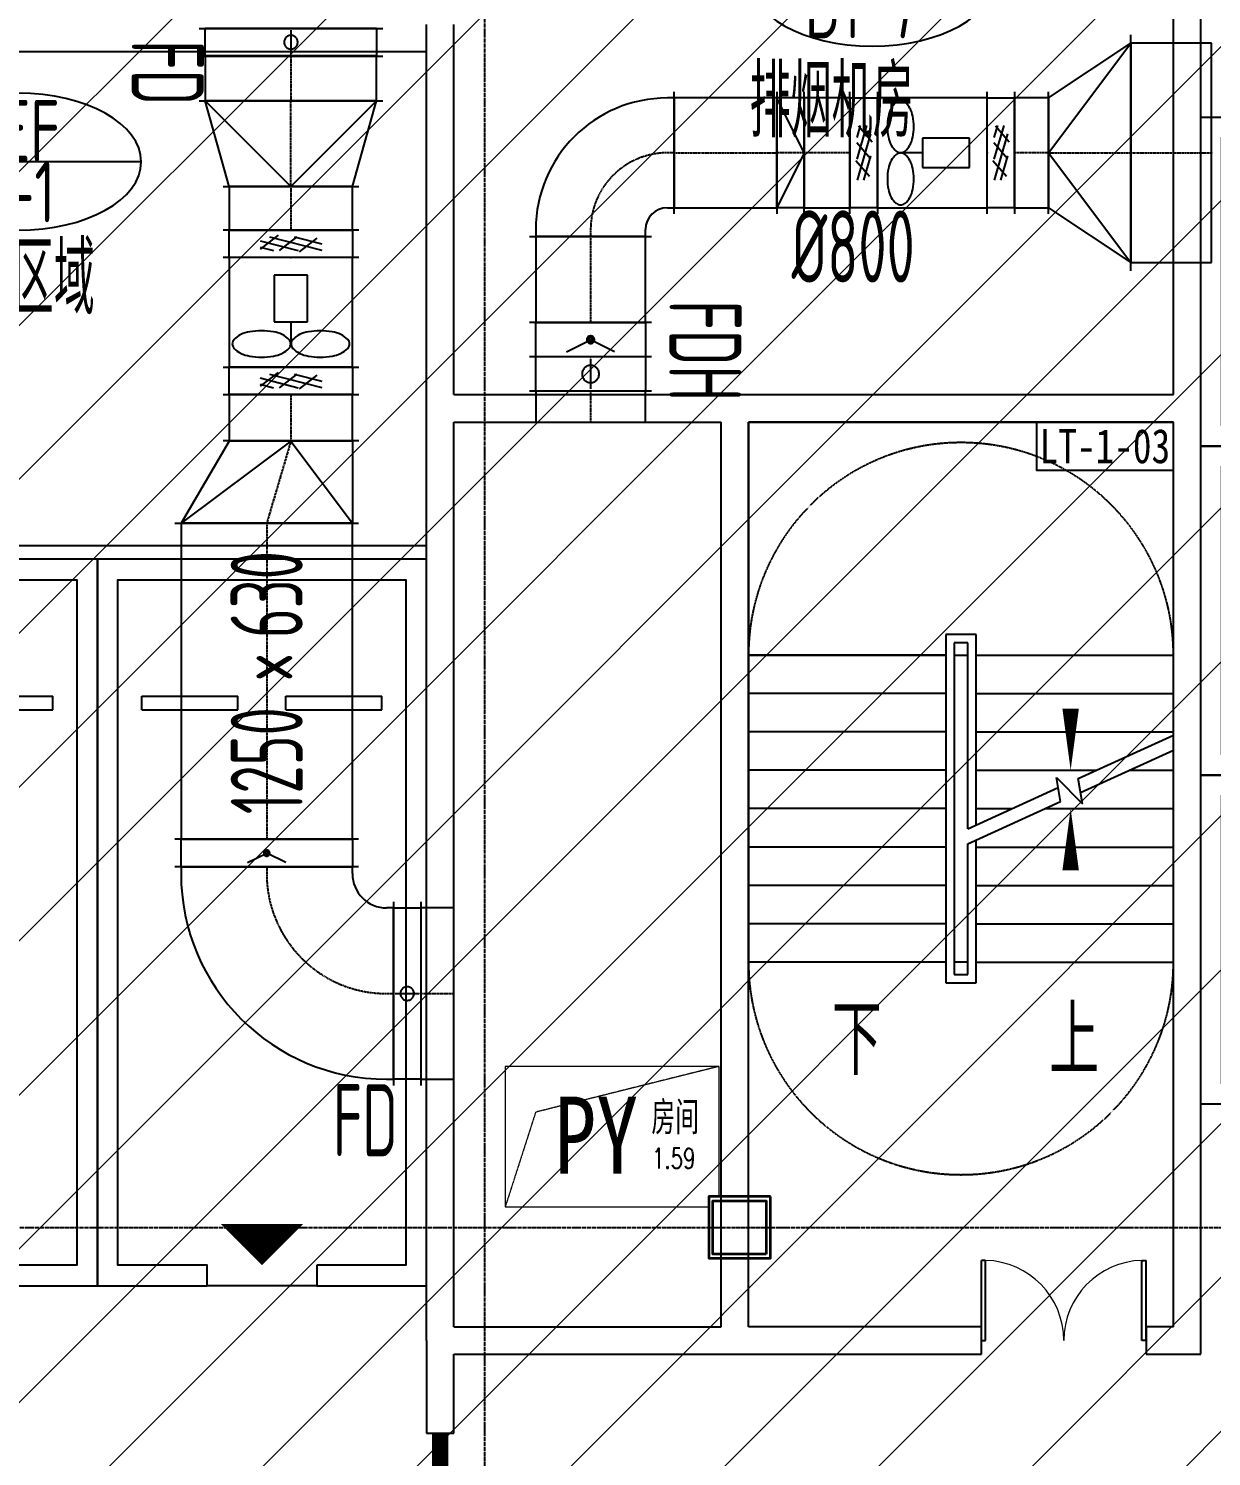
# Model space of a CAD drawing. Extents: x -20827274 to 1300756471, y -549375 to 3431892.
# Drawn here: x -34936 to -26306, y -293931 to -283515 of the extents above; entities that cross this region are included whole.
import ezdxf
from ezdxf.enums import TextEntityAlignment as Align

# ---------------------------------------------------------------- set-up
doc = ezdxf.new("R2010")
doc.units = 0
doc.header["$LTSCALE"] = 10
for name, pattern in [('CENTER2', [1.125, 0.75, -0.125, 0.125, -0.125]), ('暖附图底图$0$DASH', [0.35, 0.25, -0.1]), ('暖附图底图$0$DOTE', [2.42, 2, -0.2, 0.02, -0.2])]:
    doc.linetypes.add(name, pattern=pattern)
for name, color, linetype in [('1-zs', 3, 'Continuous'), ('1-标注暖通', 4, 'Continuous'), ('DUCT-排烟中心线', 5, 'CENTER2'), ('DUCT-排烟标注', 3, 'Continuous'), ('DUCT-排烟法兰', 4, 'Continuous'), ('DUCT-排烟管', 2, 'Continuous'), ('DUCT-排烟管端线', 4, 'Continuous'), ('DUCT-排烟管设备', 7, 'Continuous'), ('DUCT-排烟阀门', 7, 'Continuous'), ('DUCT-排风中心线', 5, 'CENTER2'), ('DUCT-排风标注', 3, 'Continuous'), ('DUCT-排风法兰', 2, 'Continuous'), ('DUCT-排风管', 31, 'Continuous'), ('DUCT-排风管端线', 2, 'Continuous'), ('DUCT-排风管设备', 7, 'Continuous'), ('DUCT-排风阀门', 7, 'Continuous'), ('H-暖通设备', 181, 'Continuous'), ('暖附图底图$0$00-停车位', 8, 'Continuous'), ('暖附图底图$0$1-标注暖通', 8, 'Continuous'), ('暖附图底图$0$A-DIM_SYMB', 8, 'Continuous'), ('暖附图底图$0$A-ROOM_NAME', 8, 'Continuous'), ('暖附图底图$0$A-STAIR', 8, 'Continuous'), ('暖附图底图$0$A-WALL', 8, 'Continuous'), ('暖附图底图$0$DOOR_FIRE', 8, 'Continuous'), ('暖附图底图$0$DOTE', 8, 'Continuous'), ('暖附图底图$0$SPACE', 8, 'Continuous'), ('暖附图底图$0$SRC-03F$0$A-SYMB-NUMB-T', 8, 'Continuous'), ('暖附图底图$0$SRC-03F$0$A-WALL', 8, 'Continuous'), ('暖附图底图$0$STAIR', 8, 'Continuous')]:
    doc.layers.add(name, color=color, linetype=linetype)
for name, color, linetype, lineweight in [('F-非人防区', 105, 'Continuous', 15), ('暖附图底图$0$HOLE', 8, 'Continuous', 15), ('暖附图底图$0$钢柱', 8, 'Continuous', 35)]:
    doc.layers.add(name, color=color, linetype=linetype, lineweight=lineweight)
doc.styles.add('8B2_02', font='tssdeng.shx', dxfattribs={"width": 0.6, "bigfont": 'TSSDCHN.shx'})
doc.styles.add('暖附图底图$0$8B2_01', font='simhei.ttf', dxfattribs={"width": 0.8})
doc.styles.add('暖附图底图$0$8B2_02', font='tssdeng.shx', dxfattribs={"width": 0.6, "bigfont": 'TSSDCHN.shx'})
doc.styles.add('暖附图底图$0$_TCH_DIM', font='SIMPLEX', dxfattribs={"bigfont": 'GBCBIG'})
doc.styles.add('暖附图底图$0$_TCH_SPACE', font='SIMPLEX', dxfattribs={"height": 5, "bigfont": 'GBCBIG'})
doc.styles.add('暖附图底图$0$SRC-03F$0$ECADI-TXT', font='simplex.shx', dxfattribs={"bigfont": 'hztxt.shx'})

# ---------------------------------------------------------------- blocks, each defined once
blk = doc.blocks.new('$轴流风机$00000011')
for p, q in [((-500, 500, 0), (-500, -500, 0)), ((500, 500, 0), (-500, 500, 0)), ((500, -500, 0), (500, 500, 0)), ((-339, 135, 0), (-339, -135, 0)), ((88, 135, 0), (-339, 135, 0)), ((88, -135, 0), (88, 135, 0)), ((88, 0, 0), (288, 0, 0)), ((-339, -135, 0), (88, -135, 0)), ((-500, -500, 0), (500, -500, 0))]:
    blk.add_line(p, q)
for centre, radius, start, end in [((288, 410, 0), 64.8, 90, 129.1821), ((288, 410, 0), 64.8, 50.8179, 90), ((462, 274, 0), 291, 153.0603, 168.1126), ((355, 329, 0), 170, 129.1821, 153.0603), ((222, 329, 0), 170, 26.9397, 50.8179), ((115, 274, 0), 291, 11.8874, 26.9397), ((633, 238, 0), 465, 168.1126, 180), ((633, 238, 0), 465, 180, 191.8874), ((-56, 238, 0), 465, 0, 11.8874), ((-56, 238, 0), 465, 348.1126, 0), ((462, 202, 0), 291, 191.8874, 206.9397), ((115, 202, 0), 291, 333.0603, 348.1126), ((355, 148, 0), 170, 206.9397, 230.8179), ((288, 66, 0), 64.8, 230.8179, 270), ((288, 66, 0), 64.8, 270, 309.1821), ((222, 148, 0), 170, 309.1821, 333.0603), ((462, -202, 0), 291, 153.0603, 168.1126), ((355, -148, 0), 170, 129.1821, 153.0603), ((288, -66, 0), 64.8, 90, 129.1821), ((288, -66, 0), 64.8, 50.8179, 90), ((222, -148, 0), 170, 26.9397, 50.8179), ((115, -202, 0), 291, 11.8874, 26.9397), ((633, -238, 0), 465, 168.1126, 180), ((-56, -238, 0), 465, 0, 11.8874), ((633, -238, 0), 465, 180, 191.8874), ((462, -274, 0), 291, 191.8874, 206.9397), ((115, -274, 0), 291, 333.0603, 348.1126), ((-56, -238, 0), 465, 348.1126, 0), ((355, -329, 0), 170, 206.9397, 230.8179), ((288, -410, 0), 64.8, 230.8179, 270), ((288, -410, 0), 64.8, 270, 309.1821), ((222, -329, 0), 170, 309.1821, 333.0603)]:
    blk.add_arc(centre, radius, start, end)
for p in [(-500, 0, 0), (500, 0, 0)]:
    blk.add_point(p)
blk = doc.blocks.new('暖附图底图$0$车位2400x5300')
at = {"layer": '暖附图底图$0$00-停车位', "color": 251}
for p, q in [((-875, -1000), (-175, -1000)), ((-875, -1100), (-875, -1000)), ((-175, -1100), (-175, -1000)), ((175, -1000), (875, -1000)), ((175, -1100), (175, -1000)), ((875, -1100), (875, -1000)), ((-875, -1100), (-175, -1100)), ((175, -1100), (875, -1100)), ((400, -5300), (-400, -5300))]:
    blk.add_line(p, q, dxfattribs=at)
blk.add_lwpolyline([(400, -5150), (400, -5300), (1200, -5300), (1200, 0), (-1200, 0), (-1200, -5300), (-400, -5300), (-400, -5150), (-1050, -5150), (-1050, -150), (1050, -150), (1050, -5150), (400, -5150)], dxfattribs=at)
blk.add_lwpolyline([(0, -5150, 0, 600, 0), (0, -4850, 600, 600, 0)], format="xyseb", dxfattribs=at)
blk = doc.blocks.new('暖附图底图$0$A$C00330F2E')
at = {"layer": '暖附图底图$0$钢柱', "color": 4, "lineweight": 35}
for points in [[(42535, -117100), (42085, -117100), (42085, -117550), (42535, -117550)], [(42505, -117520), (42115, -117520), (42115, -117130), (42505, -117130)]]:
    blk.add_lwpolyline(points, close=True, dxfattribs=at)
blk = doc.blocks.new('暖附图底图$0$SRC-03F$0$ECADI-TAG-CODE')
at = {"layer": '暖附图底图$0$SRC-03F$0$A-SYMB-NUMB-T', "color": 1}
blk.add_lwpolyline([(3.41, 8.1), (13.41, 8.1), (13.41, 4.6), (3.41, 4.6)], close=True, dxfattribs=at)
at = {"layer": '暖附图底图$0$SRC-03F$0$A-SYMB-NUMB-T', "style": '暖附图底图$0$SRC-03F$0$ECADI-TXT', "width": 0.7}
blk.add_attdef('CODE', text='', height=2.5, dxfattribs=at).set_placement((8.41, 6.35), align=Align.MIDDLE_CENTER)
blk = doc.blocks.new('暖附图底图$0$$DorLib2D$00000002')
for p, q in [((-0.5, 0), (-0.5, 0.4875)), ((-0.475, 0.4875), (-0.5, 0.4875)), ((-0.475, 0), (-0.475, 0.4875)), ((0.475, 0), (0.475, 0.4875)), ((0.475, 0.4875), (0.5, 0.4875)), ((0.5, 0), (0.5, 0.4875)), ((-0.5, 0), (-0.475, 0)), ((0.5, 0), (0.475, 0))]:
    blk.add_line(p, q)
at = {"lineweight": 13}
for centre, start, end in [((-0.4875, 0), 0, 88.53072), ((0.4875, 0), 91.46928, 180)]:
    blk.add_arc(centre, 0.4875, start, end, dxfattribs=at)
blk = doc.blocks.new('暖附图底图$0$$DorLib2D$00000213')
at = {"color": 0, "linetype": '暖附图底图$0$DASH', "const_width": 0.02}
blk.add_lwpolyline([(0.5, 0), (-0.5, 0)], dxfattribs=at)
blk = doc.blocks.new('暖附图底图$0$AFSFCS')
at = {"linetype": '暖附图底图$0$DASH'}
blk.add_lwpolyline([(-38308.6, -287285.4), (-32033.6, -287285.4), (-32033.6, -283685.4), (-38308.6, -283685.4)], close=True, dxfattribs=at)
at = {"layer": '暖附图底图$0$A-DIM_SYMB'}
for points in [[(-28933.6, -290465.4, 0, 0, 0), (-28933.6, -287235.4, 0, 0, 0), (-27333.6, -287235.4, 0, 0, 0), (-27333.6, -288925.4, 0, 120, 0), (-27333.6, -288475.4, 0, 0, 0)], [(-27333.6, -290465.4, 0, 0, 0), (-27333.6, -289205.4, 0, 120, 0), (-27333.6, -289655.4, 0, 0, 0)]]:
    blk.add_lwpolyline(points, format="xyseb", dxfattribs=at)
at = {"layer": '暖附图底图$0$A-STAIR'}
for p, q in [((-26583.6, -286385.4), (-29683.6, -286385.4)), ((-29683.6, -286385.4), (-29683.6, -288085.4)), ((-26583.6, -288085.4), (-26583.6, -286385.4)), ((-28023.6, -287935.4), (-28243.6, -287935.4)), ((-28243.6, -287935.4), (-28243.6, -290475.4)), ((-28083.6, -287995.4), (-28183.6, -287995.4)), ((-28183.6, -287995.4), (-28183.6, -290415.4)), ((-28083.6, -289352.6), (-28083.6, -287995.4)), ((-28023.6, -289325.2), (-28023.6, -287935.4)), ((-29683.6, -288085.4), (-29683.6, -290325.4)), ((-28243.6, -288085.4), (-29683.6, -288085.4)), ((-29683.6, -288085.4), (-28243.6, -288085.4)), ((-28183.6, -288085.4), (-28183.6, -290325.4)), ((-28183.6, -288085.4), (-28083.6, -288085.4)), ((-28083.6, -289352.6), (-28083.6, -288085.4)), ((-28023.6, -288085.4), (-26583.6, -288085.4)), ((-28023.6, -288085.4), (-26583.6, -288085.4)), ((-26583.6, -288668.3), (-26583.6, -288085.4)), ((-28243.6, -288365.4), (-29683.6, -288365.4)), ((-28023.6, -288365.4), (-26583.6, -288365.4)), ((-28243.6, -288645.4), (-29683.6, -288645.4)), ((-28023.6, -288645.4), (-26583.6, -288645.4)), ((-27278.6, -288985.4), (-26583.6, -288668.3)), ((-27261.5, -289087.5), (-26583.6, -288778.2)), ((-26583.6, -290325.4), (-26583.6, -288778.2)), ((-28243.6, -288925.4), (-29683.6, -288925.4)), ((-28023.6, -288925.4), (-27147.2, -288925.4)), ((-26906.2, -288925.4), (-26583.6, -288925.4)), ((-27406.8, -289153.7), (-27436.3, -288977.8)), ((-27436.3, -288977.8), (-27247.7, -289169.5)), ((-27247.7, -289169.5), (-27278.6, -288985.4)), ((-28083.6, -289352.6), (-27423.9, -289051.6)), ((-28243.6, -289205.4), (-29683.6, -289205.4)), ((-28083.6, -289462.5), (-27406.8, -289153.7)), ((-28023.6, -289205.4), (-27761, -289205.4)), ((-27520, -289205.4), (-26583.6, -289205.4)), ((-28023.6, -290475.4), (-28023.6, -289435.1)), ((-28243.6, -289485.4), (-29683.6, -289485.4)), ((-28083.6, -290325.4), (-28083.6, -289462.5)), ((-28083.6, -290415.4), (-28083.6, -289462.5)), ((-28023.6, -289485.4), (-26583.6, -289485.4)), ((-28243.6, -289765.4), (-29683.6, -289765.4)), ((-28023.6, -289765.4), (-26583.6, -289765.4)), ((-28243.6, -290045.4), (-29683.6, -290045.4)), ((-28023.6, -290045.4), (-26583.6, -290045.4)), ((-28243.6, -290325.4), (-29683.6, -290325.4)), ((-28083.6, -290325.4), (-28183.6, -290325.4)), ((-28023.6, -290325.4), (-26583.6, -290325.4)), ((-28243.6, -290475.4), (-28023.6, -290475.4)), ((-28183.6, -290415.4), (-28083.6, -290415.4))]:
    blk.add_line(p, q, dxfattribs=at)
at = {"layer": '暖附图底图$0$A-WALL'}
for p, q in [((-26383.6, -286285.4), (-26383.6, -281835.4)), ((-26583.6, -286185.4), (-26583.6, -282035.4)), ((-32033.6, -286285.4), (-32033.6, -283485.4)), ((-31833.6, -286185.4), (-31833.6, -283485.4)), ((-31833.6, -286185.4), (-29783.6, -286185.4)), ((-29783.6, -286185.4), (-26583.6, -286185.4)), ((-32033.6, -293085.4), (-32033.6, -286285.4)), ((-26383.6, -293185.4), (-26383.6, -286285.4)), ((-31833.6, -286385.4), (-29883.6, -286385.4)), ((-31833.6, -292985.4), (-31833.6, -286385.4)), ((-29883.6, -292985.4), (-29883.6, -286385.4)), ((-29683.6, -286385.4), (-26583.6, -286385.4)), ((-29683.6, -292985.4), (-29683.6, -286385.4)), ((-26583.6, -292985.4), (-26583.6, -286385.4)), ((-31833.6, -292985.4), (-29883.6, -292985.4)), ((-27983.6, -292985.4), (-29683.6, -292985.4)), ((-27983.6, -293185.4), (-27983.6, -292985.4)), ((-26583.6, -292985.4), (-26783.6, -292985.4)), ((-26783.6, -292985.4), (-26783.6, -293185.4)), ((-32033.6, -293085.4), (-32033.6, -293760.4)), ((-31833.6, -293185.4), (-29783.6, -293185.4)), ((-31833.6, -293760.4), (-31833.6, -293185.4)), ((-29783.6, -293185.4), (-27983.6, -293185.4)), ((-26783.6, -293185.4), (-26383.6, -293185.4)), ((-32033.6, -293760.4), (-31833.6, -293760.4))]:
    blk.add_line(p, q, dxfattribs=at)
at = {"layer": '暖附图底图$0$DOTE', "color": 16, "linetype": '暖附图底图$0$DOTE', "ltscale": 1.5}
for p, q in [((-31608.6, -155629.3), (-31608.6, -385768.2)), ((-113117.3, -292260.4), (10791.4, -292260.4))]:
    blk.add_line(p, q, dxfattribs=at)
at = {"layer": '暖附图底图$0$HOLE', "linetype": '暖附图底图$0$DASH'}
for points in [[(-29898.6, -292035.4), (-29898.6, -291085.4), (-31458.6, -291085.4), (-31458.6, -292110.4), (-29973.6, -292110.4), (-29973.6, -292035.4), (-29898.6, -292035.4)], [(-29898.6, -291085.4), (-31236.4, -291419.4), (-31458.6, -292110.4)]]:
    blk.add_lwpolyline(points, dxfattribs=at)
at = {"layer": '暖附图底图$0$STAIR', "color": 9, "linetype": '暖附图底图$0$DASH'}
for centre, start, end in [((-28133.6, -288085.4), 0, 180), ((-28133.6, -290325.4), 180, 0)]:
    blk.add_arc(centre, 1550, start, end, dxfattribs=at)
blk.add_blockref('暖附图底图$0$A$C00330F2E', (-72058.6, -174935.4))
at = {"layer": '暖附图底图$0$00-停车位', "xscale": -1, "rotation": 90}
for p in [(-26383.6, -285360.4), (-26383.6, -287760.4), (-26383.6, -290160.4)]:
    blk.add_blockref('暖附图底图$0$车位2400x5300', p, dxfattribs=at)
at = {"layer": '暖附图底图$0$00-停车位'}
for p in [(-35633.6, -287385.4), (-33233.6, -287385.4)]:
    blk.add_blockref('暖附图底图$0$车位2400x5300', p, dxfattribs=at)
at = {"layer": '暖附图底图$0$DOOR_FIRE', "xscale": 1200, "yscale": 1200, "zscale": 200}
blk.add_blockref('暖附图底图$0$$DorLib2D$00000002', (-27383.6, -293085.4), dxfattribs=at)
at = {"layer": '暖附图底图$0$DOOR_FIRE', "xscale": 6000, "yscale": -6000, "zscale": 200, "rotation": 269.9999999858852}
blk.add_blockref('暖附图底图$0$$DorLib2D$00000213', (-31933.6, -296760.4), dxfattribs=at)
at = {"layer": '暖附图底图$0$SRC-03F$0$A-WALL'}
ref = blk.add_blockref('暖附图底图$0$SRC-03F$0$ECADI-TAG-CODE', (-26242.8, -287195.4), dxfattribs=dict(at, xscale=-100, yscale=100, zscale=100))
ref.add_attrib('CODE', 'LT-1-03', dxfattribs={"layer": '暖附图底图$0$SRC-03F$0$A-SYMB-NUMB-T', "height": 250, "style": '暖附图底图$0$8B2_01', "width": 0.8}).set_placement((-27083.6, -286560.4), align=Align.MIDDLE_CENTER)
at = {"layer": '暖附图底图$0$A-DIM_SYMB', "color": 7, "style": '暖附图底图$0$_TCH_DIM'}
for s, p in [('上', (-27490, -291147.9)), ('下', (-29076, -291147.9))]:
    blk.add_text(s, height=506.4, dxfattribs=at).set_placement(p)
at = {"layer": '暖附图底图$0$A-ROOM_NAME', "style": '暖附图底图$0$8B2_02', "width": 0.6}
for s, p in [('排烟机房', (-29675.7, -284309)), ('报警阀区域', (-35949.2, -285599.1))]:
    blk.add_text(s, height=525, dxfattribs=at).set_placement(p)
at = {"layer": '暖附图底图$0$A-ROOM_NAME', "color": 1, "style": '暖附图底图$0$8B2_01', "width": 0.8}
blk.add_text('PY', height=563.29, dxfattribs=at).set_placement((-31100.5, -291868.9))
at = {"layer": '暖附图底图$0$SPACE', "style": '暖附图底图$0$_TCH_SPACE'}
blk.add_text('房间', height=241.13, dxfattribs=at).set_placement((-30392, -291581.6))
at = {"layer": '暖附图底图$0$SPACE', "style": '暖附图底图$0$_TCH_SPACE', "width": 0.705882}
blk.add_text('1.59', height=148.75, dxfattribs=at).set_placement((-30386.5, -291831))
blk = doc.blocks.new('暖附图底图')
at = {"layer": '暖附图底图$0$1-标注暖通', "linetype": '暖附图底图$0$DASH'}
blk.add_blockref('暖附图底图$0$AFSFCS', (500000, 0), dxfattribs=at)

msp = doc.modelspace()

# ---------------------------------------------------------------- hatches: boundary and pattern name
at = {"layer": 'F-非人防区'}
h = msp.add_hatch(dxfattribs=at)
h.set_pattern_fill('ANSI31', color=8, scale=500)
h.set_pattern_definition([(45, (-67108.6, 126739.6), (-561.266, 561.266), [])])
edge = h.paths.add_edge_path()
edge.add_line((26041.4, -160910.4), (26041.4, -174910.4))
edge.add_line((26041.4, -174910.4), (44466.4, -174910.4))
edge.add_line((44466.4, -174910.4), (44466.4, -230535.4))
edge.add_line((44466.4, -230535.4), (29591.4, -230535.4))
edge.add_line((29591.4, -230535.4), (29591.4, -228585.4))
edge.add_line((29591.4, -228585.4), (32466.4, -228585.4))
edge.add_line((32466.4, -228585.4), (32466.4, -223185.4))
edge.add_line((32466.4, -223185.4), (6116.4, -223185.4))
edge.add_line((6116.4, -223185.4), (6116.4, -236210.4))
edge.add_line((6116.4, -236210.4), (5916.4, -236210.4))
edge.add_line((5916.4, -236210.4), (5921.1, -289912.2))
edge.add_line((5921.1, -289912.2), (35191.4, -289912.2))
edge.add_line((35191.4, -289912.2), (35191.4, -296310.4))
edge.add_line((35191.4, -296310.4), (35041.4, -296310.4))
edge.add_line((35041.4, -296310.4), (35041.4, -296910.4))
edge.add_line((35041.4, -296910.4), (35641.4, -296910.4))
edge.add_line((35641.4, -296910.4), (44736.4, -305099.6))
edge.add_line((44736.4, -305099.6), (22456.5, -329844))
edge.add_line((22456.5, -329844), (22456.5, -340006.4))
edge.add_line((22456.5, -340006.4), (-13248.1, -379660.4))
edge.add_line((-13248.1, -379660.4), (-90108.6, -379660.4))
edge.add_line((-90108.6, -379660.4), (-90108.6, -373660.4))
edge.add_line((-90108.6, -373660.4), (-91358.6, -373660.4))
edge.add_arc((-91358.6, -361660.4), 12000, 180, 270, ccw=False)
edge.add_line((-103358.6, -361660.4), (-103358.6, -333450.4))
edge.add_line((-103358.6, -333450.4), (-95358.6, -333436.6))
edge.add_line((-95358.6, -333436.6), (-95358.6, -160610.4))
edge.add_line((-95358.6, -160610.4), (-86333.4, -160610.4))
edge.add_line((-86333.4, -160610.4), (-86333.6, -149790))
edge.add_line((-86333.6, -149790), (-73433.4, -149790))
edge.add_line((-73433.4, -149790), (-73433.4, -160610.4))
edge.add_line((-73433.4, -160610.4), (26041.4, -160910.4))

# ---------------------------------------------------------------- linework, layer by layer
at = {"layer": 'DUCT-排烟中心线'}
for p, q in [((-30225.4, -284421.5), (-30275.4, -284421.5)), ((-30225.2, -284421.5), (-29477.2, -284421.5)), ((-29277, -284421.5), (-29477, -284421.5)), ((-28943.9, -284421.5), (-29276.8, -284421.5)), ((-28943.7, -284421.5), (-28943.5, -284421.5)), ((-27742.9, -284421.5), (-27743.1, -284421.5)), ((-27494.7, -284421.5), (-27742.7, -284421.5)), ((-27494.5, -284421.5), (-26894.5, -284421.5)), ((-26894.3, -284421.5), (-26306.4, -284421.5)), ((-30835.4, -284981.5), (-30835.4, -285031.5)), ((-30835.4, -285031.7), (-30835.4, -285659.4)), ((-30835.4, -286160), (-30835.4, -286385.4))]:
    msp.add_line(p, q, dxfattribs=at)
msp.add_arc((-30275.4, -284981.5), 560, 90, 180, dxfattribs=at)
at = {"layer": 'DUCT-排烟法兰'}
for p, q in [((-26894.4, -285281.5), (-26894.4, -283561.5)), ((-30225.3, -284866.5), (-30225.3, -283976.5)), ((-29477.1, -283976.5), (-29477.1, -284866.5)), ((-29276.9, -284866.5), (-29276.9, -283976.5)), ((-28943.8, -284866.5), (-28943.8, -283976.5)), ((-28743.4, -283976.5), (-28743.4, -284866.5)), ((-27943.2, -284866.5), (-27943.2, -283976.5)), ((-27742.8, -283976.5), (-27742.8, -284866.5)), ((-27494.6, -284866.5), (-27494.6, -283976.5)), ((-31280.4, -285031.6), (-30390.4, -285031.6)), ((-30390.4, -285659.5), (-31280.4, -285659.5)), ((-30390.4, -285909.7), (-31280.4, -285909.7)), ((-30390.4, -286159.9), (-31280.4, -286159.9))]:
    msp.add_line(p, q, dxfattribs=at)
at = {"layer": 'DUCT-排烟法兰', "color": 18, "true_color": 0x000000}
for p in [(-30225.4, -284421.5, 500), (-30225.2, -284421.5, 500), (-29477.2, -284421.5, 500), (-29477, -284421.5, 500), (-29277, -284421.5, 500), (-29276.8, -284421.5, 500), (-28943.9, -284421.5, 500), (-28943.7, -284421.5, 500), (-28743.5, -284421.5, 500), (-28743.3, -284421.5, 500), (-27943.3, -284421.5, 500), (-27943.1, -284421.5, 500), (-27742.9, -284421.5, 500), (-27742.7, -284421.5, 500), (-27494.7, -284421.5, 500), (-27494.5, -284421.5, 500), (-26894.5, -284421.5, 500), (-26894.3, -284421.5, 500), (-26306.4, -284421.5, 500), (-30835.4, -285031.5, 500), (-30835.4, -285031.7, 500), (-30835.4, -285659.4, 500), (-30835.4, -285659.6, 500), (-30835.4, -285909.6, 500), (-30835.4, -285909.8, 500), (-30835.4, -286159.8, 500), (-30835.4, -286160, 500)]:
    msp.add_point(p, dxfattribs=at)
at = {"layer": 'DUCT-排烟管'}
for p, q in [((-27494.5, -284021.5), (-26894.5, -283621.5)), ((-27494.5, -284421.5), (-26894.5, -283621.5)), ((-26306.4, -283621.5), (-26894.3, -283621.5)), ((-26894.3, -283621.5), (-26894.3, -285221.5)), ((-26306.4, -285221.5), (-26306.4, -283621.5)), ((-30225.4, -284021.5), (-30275.4, -284021.5)), ((-29477.2, -284021.5), (-30225.2, -284021.5)), ((-30225.2, -284021.5), (-30225.2, -284821.5)), ((-29477.2, -284821.5), (-29477.2, -284021.5)), ((-29277, -284021.5), (-29477, -284021.5)), ((-29277, -284421.5), (-29477, -284021.5)), ((-28943.9, -284021.5), (-29276.8, -284021.5)), ((-29276.8, -284021.5), (-29276.8, -284821.5)), ((-28943.9, -284821.5), (-28943.9, -284021.5)), ((-28943.7, -284021.5), (-28943.5, -284021.5)), ((-28943.5, -284021.5), (-28743.5, -284021.5)), ((-27943.1, -284021.5), (-27743.1, -284021.5)), ((-27742.9, -284021.5), (-27743.1, -284021.5)), ((-27494.7, -284021.5), (-27742.7, -284021.5)), ((-27742.7, -284021.5), (-27742.7, -284821.5)), ((-27494.7, -284821.5), (-27494.7, -284021.5)), ((-29277, -284421.5), (-29477, -284821.5)), ((-27494.5, -284421.5), (-26894.5, -285221.5)), ((-30275.4, -284821.5), (-30225.4, -284821.5)), ((-30225.2, -284821.5), (-29477.2, -284821.5)), ((-29277, -284821.5), (-29477, -284821.5)), ((-29276.8, -284821.5), (-28943.9, -284821.5)), ((-28943.7, -284821.5), (-28943.5, -284821.5)), ((-28743.5, -284821.5), (-28943.5, -284821.5)), ((-27743.1, -284821.5), (-27943.1, -284821.5)), ((-27742.9, -284821.5), (-27743.1, -284821.5)), ((-27742.7, -284821.5), (-27494.7, -284821.5)), ((-27494.5, -284821.5), (-26894.5, -285221.5)), ((-31235.4, -284981.5), (-31235.4, -285031.5)), ((-31235.4, -285031.7), (-31235.4, -285659.4)), ((-30435.4, -285031.7), (-31235.4, -285031.7)), ((-30435.4, -285031.5), (-30435.4, -284981.5)), ((-30435.4, -285659.4), (-30435.4, -285031.7)), ((-26894.3, -285221.5), (-26306.4, -285221.5)), ((-31235.4, -285659.4), (-30435.4, -285659.4)), ((-31235.4, -285909.6), (-31235.4, -285659.6)), ((-30435.4, -285659.6), (-30435.4, -285909.6)), ((-31235.4, -286159.8), (-31235.4, -285909.8)), ((-30435.4, -285909.8), (-30435.4, -286159.8)), ((-31235.4, -286160), (-31235.4, -286385.4)), ((-30435.4, -286160), (-31235.4, -286160)), ((-30435.4, -286385.4), (-30435.4, -286160)), ((-31235.4, -286385.4), (-30435.4, -286385.4))]:
    msp.add_line(p, q, dxfattribs=at)
for radius in [960, 160]:
    msp.add_arc((-30275.4, -284981.5), radius, 90, 180, dxfattribs=at)
at = {"layer": 'DUCT-排烟管', "color": 18, "true_color": 0x000000}
for p in [(-30225.4, -284421.5, 500), (-29477, -284421.5, 500), (-29277, -284421.5, 500), (-28943.7, -284421.5, 500), (-28943.5, -284421.5, 500), (-27743.1, -284421.5, 500), (-27742.9, -284421.5, 500), (-27494.5, -284421.5, 500), (-26894.5, -284421.5, 500), (-30835.4, -285031.5, 500)]:
    msp.add_point(p, dxfattribs=at)
at = {"layer": 'DUCT-排烟管端线'}
for p, q in [((-26894.5, -285221.5), (-26894.5, -283621.5)), ((-30225.4, -284021.5), (-30225.4, -284821.5)), ((-29477, -284021.5), (-29477, -284821.5)), ((-29277, -284821.5), (-29277, -284021.5)), ((-28943.7, -284021.5), (-28943.7, -284821.5)), ((-28943.5, -284821.5), (-28943.5, -284021.5)), ((-28943.5, -284821.5), (-28943.5, -284021.5)), ((-28743.5, -284821.5), (-28743.5, -284021.5)), ((-27943.1, -284821.5), (-27943.1, -284021.5)), ((-27743.1, -284021.5), (-27743.1, -284821.5)), ((-27743.1, -284821.5), (-27743.1, -284021.5)), ((-27742.9, -284821.5), (-27742.9, -284021.5)), ((-27494.5, -284021.5), (-27494.5, -284821.5)), ((-31235.4, -285031.5), (-30435.4, -285031.5)), ((-30435.4, -285659.6), (-31235.4, -285659.6)), ((-30435.4, -285909.6), (-31235.4, -285909.6)), ((-30435.4, -285909.8), (-31235.4, -285909.8)), ((-30435.4, -286159.8), (-31235.4, -286159.8))]:
    msp.add_line(p, q, dxfattribs=at)
at = {"layer": 'DUCT-排烟阀门'}
for p, q in [((-28822.1, -284221.5), (-28893.5, -284468.7)), ((-28868.3, -284221.5), (-28893.5, -284308.7)), ((-28881.9, -284224.6), (-28781.9, -284340.1)), ((-27821.7, -284221.5), (-27893.1, -284468.7)), ((-27867.9, -284221.5), (-27893.1, -284308.7)), ((-27881.5, -284224.6), (-27781.5, -284340.1)), ((-28893.5, -284347.2), (-28793.5, -284462.6)), ((-28793.5, -284282.3), (-28891.4, -284621.5)), ((-27893.1, -284347.2), (-27793.1, -284462.6)), ((-27793.1, -284282.3), (-27891, -284621.5)), ((-28793.5, -284442.3), (-28845.2, -284621.5)), ((-27793.1, -284442.3), (-27844.8, -284621.5)), ((-28901.6, -284476.7), (-28801.6, -284592.1)), ((-27901.2, -284476.7), (-27801.2, -284592.1)), ((-31010.4, -285872.1), (-30835.4, -285784.6)), ((-30862.9, -285781), (-30863.1, -285785.7)), ((-30863.1, -285785.7), (-30862.5, -285790.4)), ((-30861.9, -285776.4), (-30862.9, -285781)), ((-30862.5, -285790.4), (-30861.1, -285794.9)), ((-30860.1, -285772.1), (-30861.9, -285776.4)), ((-30861.1, -285794.9), (-30859, -285799.1)), ((-30857.7, -285768.1), (-30860.1, -285772.1)), ((-30859, -285799.1), (-30856.2, -285802.9)), ((-30854.6, -285764.6), (-30857.7, -285768.1)), ((-30856.2, -285802.9), (-30852.8, -285806.1)), ((-30850.9, -285761.6), (-30854.6, -285764.6)), ((-30854, -285781.9), (-30854.1, -285785.5)), ((-30854.1, -285785.5), (-30853.6, -285789)), ((-30853.1, -285778.4), (-30854, -285781.9)), ((-30853.6, -285789), (-30852.5, -285792.4)), ((-30851.6, -285775.2), (-30853.1, -285778.4)), ((-30852.8, -285806.1), (-30848.9, -285808.7)), ((-30852.5, -285792.4), (-30850.7, -285795.4)), ((-30849.6, -285772.3), (-30851.6, -285775.2)), ((-30846.8, -285759.3), (-30850.9, -285761.6)), ((-30850.7, -285795.4), (-30848.3, -285798.1)), ((-30847, -285769.8), (-30849.6, -285772.3)), ((-30848.9, -285808.7), (-30844.6, -285810.7)), ((-30848.7, -285782.6), (-30848.8, -285785.2)), ((-30848.8, -285785.2), (-30848.4, -285787.7)), ((-30848.1, -285780.2), (-30848.7, -285782.6)), ((-30848.4, -285787.7), (-30847.6, -285790.1)), ((-30848.3, -285798.1), (-30845.5, -285800.3)), ((-30847, -285777.9), (-30848.1, -285780.2)), ((-30847.6, -285790.1), (-30846.3, -285792.3)), ((-30844, -285767.9), (-30847, -285769.8)), ((-30845.5, -285775.8), (-30847, -285777.9)), ((-30842.4, -285757.8), (-30846.8, -285759.3)), ((-30846.3, -285792.3), (-30844.7, -285794.3)), ((-30843.7, -285774), (-30845.5, -285775.8)), ((-30845.5, -285800.3), (-30842.4, -285802)), ((-30844.7, -285794.3), (-30842.7, -285795.8)), ((-30844.6, -285810.7), (-30840.1, -285811.9)), ((-30840.7, -285766.6), (-30844, -285767.9)), ((-30841.5, -285772.6), (-30843.7, -285774)), ((-30842.7, -285795.8), (-30840.4, -285797)), ((-30837.7, -285757), (-30842.4, -285757.8)), ((-30842.4, -285802), (-30839, -285803)), ((-30839.2, -285771.7), (-30841.5, -285772.6)), ((-30837.2, -285765.9), (-30840.7, -285766.6)), ((-30840.4, -285797), (-30837.9, -285797.7)), ((-30836.7, -285771.2), (-30839.2, -285771.7)), ((-30839, -285803), (-30835.4, -285803.3)), ((-30837.9, -285797.7), (-30835.4, -285798)), ((-30833.1, -285757), (-30837.7, -285757)), ((-30833.6, -285765.9), (-30837.2, -285765.9)), ((-30834.1, -285771.2), (-30836.7, -285771.2)), ((-30660.4, -285872.1), (-30835.4, -285784.6)), ((-30835.4, -285798), (-30832.9, -285797.7)), ((-30835.4, -285803.3), (-30831.9, -285803)), ((-30831.6, -285771.7), (-30834.1, -285771.2)), ((-30830.1, -285766.6), (-30833.6, -285765.9)), ((-30828.4, -285757.8), (-30833.1, -285757)), ((-30832.9, -285797.7), (-30830.4, -285797)), ((-30831.9, -285803), (-30828.4, -285802)), ((-30829.3, -285772.6), (-30831.6, -285771.7)), ((-30830.7, -285811.9), (-30826.2, -285810.7)), ((-30830.4, -285797), (-30828.1, -285795.8)), ((-30826.8, -285767.9), (-30830.1, -285766.6)), ((-30827.1, -285774), (-30829.3, -285772.6)), ((-30824, -285759.3), (-30828.4, -285757.8)), ((-30828.4, -285802), (-30825.3, -285800.3)), ((-30828.1, -285795.8), (-30826.1, -285794.3)), ((-30825.3, -285775.8), (-30827.1, -285774)), ((-30823.8, -285769.8), (-30826.8, -285767.9)), ((-30826.2, -285810.7), (-30821.9, -285808.7)), ((-30826.1, -285794.3), (-30824.5, -285792.3)), ((-30823.8, -285777.9), (-30825.3, -285775.8)), ((-30825.3, -285800.3), (-30822.5, -285798.1)), ((-30824.5, -285792.3), (-30823.2, -285790.1)), ((-30819.9, -285761.6), (-30824, -285759.3)), ((-30821.2, -285772.3), (-30823.8, -285769.8)), ((-30822.7, -285780.2), (-30823.8, -285777.9)), ((-30823.2, -285790.1), (-30822.4, -285787.7)), ((-30822.1, -285782.6), (-30822.7, -285780.2)), ((-30822.5, -285798.1), (-30820.1, -285795.4)), ((-30822.4, -285787.7), (-30822, -285785.2)), ((-30822, -285785.2), (-30822.1, -285782.6)), ((-30821.9, -285808.7), (-30818, -285806.1)), ((-30819.2, -285775.2), (-30821.2, -285772.3)), ((-30820.1, -285795.4), (-30818.3, -285792.4)), ((-30816.2, -285764.6), (-30819.9, -285761.6)), ((-30817.7, -285778.4), (-30819.2, -285775.2)), ((-30818.3, -285792.4), (-30817.2, -285789)), ((-30818, -285806.1), (-30814.6, -285802.9)), ((-30816.8, -285781.9), (-30817.7, -285778.4)), ((-30817.2, -285789), (-30816.7, -285785.5)), ((-30816.7, -285785.5), (-30816.8, -285781.9)), ((-30813.1, -285768.1), (-30816.2, -285764.6)), ((-30814.6, -285802.9), (-30811.8, -285799.1)), ((-30810.7, -285772.1), (-30813.1, -285768.1)), ((-30811.8, -285799.1), (-30809.7, -285794.9)), ((-30808.9, -285776.4), (-30810.7, -285772.1)), ((-30809.7, -285794.9), (-30808.3, -285790.4)), ((-30807.9, -285781), (-30808.9, -285776.4)), ((-30808.3, -285790.4), (-30807.7, -285785.7)), ((-30807.7, -285785.7), (-30807.9, -285781)), ((-30840.1, -285811.9), (-30835.4, -285812.3)), ((-30835.4, -285812.3), (-30830.7, -285811.9)), ((-30894.4, -286014.1), (-30896.3, -286020.9)), ((-30891.7, -286007.6), (-30894.4, -286014.1)), ((-30888.3, -286001.5), (-30891.7, -286007.6)), ((-30884.3, -285995.8), (-30888.3, -286001.5)), ((-30879.6, -285990.6), (-30884.3, -285995.8)), ((-30874.4, -285985.9), (-30879.6, -285990.6)), ((-30868.7, -285981.8), (-30874.4, -285985.9)), ((-30862.5, -285978.4), (-30868.7, -285981.8)), ((-30856, -285975.8), (-30862.5, -285978.4)), ((-30849.3, -285973.8), (-30856, -285975.8)), ((-30842.4, -285972.7), (-30849.3, -285973.8)), ((-30835.4, -285972.3), (-30842.4, -285972.7)), ((-30835.4, -285925.4), (-30835.4, -286144.1)), ((-30828.4, -285972.7), (-30835.4, -285972.3)), ((-30821.5, -285973.8), (-30828.4, -285972.7)), ((-30814.8, -285975.8), (-30821.5, -285973.8)), ((-30808.3, -285978.4), (-30814.8, -285975.8)), ((-30802.1, -285981.8), (-30808.3, -285978.4)), ((-30796.4, -285985.9), (-30802.1, -285981.8)), ((-30791.2, -285990.6), (-30796.4, -285985.9)), ((-30786.5, -285995.8), (-30791.2, -285990.6)), ((-30782.5, -286001.5), (-30786.5, -285995.8)), ((-30779.1, -286007.6), (-30782.5, -286001.5)), ((-30776.4, -286014.1), (-30779.1, -286007.6)), ((-30774.5, -286020.9), (-30776.4, -286014.1)), ((-30897.5, -286027.8), (-30897.9, -286034.8)), ((-30897.9, -286034.8), (-30897.5, -286041.8)), ((-30896.3, -286020.9), (-30897.5, -286027.8)), ((-30897.5, -286041.8), (-30896.3, -286048.7)), ((-30896.3, -286048.7), (-30894.4, -286055.4)), ((-30894.4, -286055.4), (-30891.7, -286061.9)), ((-30891.7, -286061.9), (-30888.3, -286068)), ((-30888.3, -286068), (-30884.3, -286073.7)), ((-30884.3, -286073.7), (-30879.6, -286079)), ((-30879.6, -286079), (-30874.4, -286083.6)), ((-30874.4, -286083.6), (-30868.7, -286087.7)), ((-30868.7, -286087.7), (-30862.5, -286091.1)), ((-30862.5, -286091.1), (-30856, -286093.8)), ((-30856, -286093.8), (-30849.3, -286095.7)), ((-30849.3, -286095.7), (-30842.4, -286096.9)), ((-30842.4, -286096.9), (-30835.4, -286097.3)), ((-30835.4, -286097.3), (-30828.4, -286096.9)), ((-30828.4, -286096.9), (-30821.5, -286095.7)), ((-30821.5, -286095.7), (-30814.8, -286093.8)), ((-30814.8, -286093.8), (-30808.3, -286091.1)), ((-30808.3, -286091.1), (-30802.1, -286087.7)), ((-30802.1, -286087.7), (-30796.4, -286083.6)), ((-30796.4, -286083.6), (-30791.2, -286079)), ((-30791.2, -286079), (-30786.5, -286073.7)), ((-30786.5, -286073.7), (-30782.5, -286068)), ((-30782.5, -286068), (-30779.1, -286061.9)), ((-30779.1, -286061.9), (-30776.4, -286055.4)), ((-30776.4, -286055.4), (-30774.5, -286048.7)), ((-30773.3, -286027.8), (-30774.5, -286020.9)), ((-30774.5, -286048.7), (-30773.3, -286041.8)), ((-30772.9, -286034.8), (-30773.3, -286027.8)), ((-30773.3, -286041.8), (-30772.9, -286034.8))]:
    msp.add_line(p, q, dxfattribs=at)
at = {"layer": 'DUCT-排风中心线'}
for p, q in [((-33022, -283715.3), (-33022, -284042.3)), ((-33022, -284667.5), (-33022, -284042.5)), ((-33022, -284667.7), (-33022, -284984.2)), ((-33022, -284984.4), (-33022, -284984.6)), ((-33022, -286185.2), (-33022, -286185)), ((-33022, -286185.4), (-33022, -286523.4)), ((-33022, -286523.6), (-33198.6, -287123.6)), ((-33198.6, -287123.8), (-33198.6, -289428.9)), ((-33198.6, -289629.3), (-33198.6, -289679.3)), ((-32323.6, -290554.3), (-32273.6, -290554.3)), ((-32073.2, -290554.3), (-31833.6, -290554.3))]:
    msp.add_line(p, q, dxfattribs=at)
msp.add_arc((-32323.6, -289679.3), 875, 180, 270, dxfattribs=at)
at = {"layer": 'DUCT-排风法兰'}
for p, q in [((-33692, -283515), (-32352, -283515)), ((-33692, -283715.2), (-32352, -283715.2)), ((-33692, -284042.4), (-32352, -284042.4)), ((-33517, -284667.6), (-32527, -284667.6)), ((-33517, -284984.3), (-32527, -284984.3)), ((-32527, -285184.7), (-33517, -285184.7)), ((-33517, -285984.9), (-32527, -285984.9)), ((-33517, -286185.3), (-32527, -286185.3)), ((-32527, -286523.5), (-33517, -286523.5)), ((-33868.6, -287123.7), (-32528.6, -287123.7)), ((-32528.6, -289429), (-33868.6, -289429)), ((-32528.6, -289629.2), (-33868.6, -289629.2)), ((-32273.5, -289884.3), (-32273.5, -291224.3)), ((-32073.3, -289884.3), (-32073.3, -291224.3))]:
    msp.add_line(p, q, dxfattribs=at)
at = {"layer": 'DUCT-排风法兰', "color": 18, "true_color": 0x000000}
for p in [(-33022, -283515.1, 2000), (-33022, -283715.1, 2000), (-33022, -283715.3, 2000), (-33022, -284042.3, 2000), (-33022, -284042.5, 2000), (-33022, -284667.5, 2000), (-33022, -284667.7, 2000), (-33022, -284984.2, 2000), (-33022, -284984.4, 2000), (-33022, -285184.6, 2000), (-33022, -285184.8, 2000), (-33022, -285984.8, 2000), (-33022, -285985, 2000), (-33022, -286185.2, 2000), (-33022, -286185.4, 2000), (-33022, -286523.4, 2000), (-33022, -286523.6, 2000), (-33198.6, -287123.6, 2000), (-33198.6, -287123.8, 2000), (-33198.6, -289428.9, 2000), (-33198.6, -289429.1, 2000), (-33198.6, -289629.1, 2000), (-33198.6, -289629.3, 2000), (-32273.6, -290554.3, 2000), (-32273.4, -290554.3, 2000), (-32073.4, -290554.3, 2000), (-32073.2, -290554.3, 2000)]:
    msp.add_point(p, dxfattribs=at)
at = {"layer": 'DUCT-排风管'}
for p, q in [((-33647, -283715.1), (-33647, -283515.1)), ((-32397, -283515.1), (-32397, -283715.1)), ((-33647, -283715.3), (-33647, -284042.3)), ((-32397, -283715.3), (-33647, -283715.3)), ((-32397, -284042.3), (-32397, -283715.3)), ((-33647, -284042.3), (-32397, -284042.3)), ((-33472, -284667.5), (-33647, -284042.5)), ((-33022, -284667.5), (-33647, -284042.5)), ((-33022, -284667.5), (-32397, -284042.5)), ((-32572, -284667.5), (-32397, -284042.5)), ((-33472, -284667.7), (-33472, -284984.2)), ((-32572, -284667.7), (-33472, -284667.7)), ((-32572, -284984.2), (-32572, -284667.7)), ((-33472, -284984.2), (-32572, -284984.2)), ((-33472, -284984.4), (-33472, -284984.6)), ((-33472, -285184.6), (-33472, -284984.6)), ((-32572, -284984.4), (-32572, -284984.6)), ((-32572, -284984.6), (-32572, -285184.6)), ((-33472, -286185), (-33472, -285985)), ((-32572, -285985), (-32572, -286185)), ((-33472, -286185.2), (-33472, -286185)), ((-33472, -286185.4), (-33472, -286523.4)), ((-32572, -286185.4), (-33472, -286185.4)), ((-32572, -286185.2), (-32572, -286185)), ((-32572, -286523.4), (-32572, -286185.4)), ((-33472, -286523.6), (-33823.6, -287123.6)), ((-33022, -286523.6), (-33823.6, -287123.6)), ((-33472, -286523.4), (-32572, -286523.4)), ((-33022, -286523.6), (-32573.6, -287123.6)), ((-32572, -286523.6), (-32573.6, -287123.6)), ((-33823.6, -287123.8), (-33823.6, -289428.9)), ((-32573.6, -287123.8), (-33823.6, -287123.8)), ((-32573.6, -289428.9), (-32573.6, -287123.8)), ((-33823.6, -289428.9), (-32573.6, -289428.9)), ((-33823.6, -289629.1), (-33823.6, -289429.1)), ((-32573.6, -289429.1), (-32573.6, -289629.1)), ((-33823.6, -289629.3), (-33823.6, -289679.3)), ((-32573.6, -289679.3), (-32573.6, -289629.3)), ((-32273.6, -289929.3), (-32323.6, -289929.3)), ((-32273.4, -289929.3), (-32073.4, -289929.3)), ((-31833.6, -289929.3), (-32073.2, -289929.3)), ((-32073.2, -289929.3), (-32073.2, -291179.3)), ((-31833.6, -291179.3), (-31833.6, -289929.3)), ((-32323.6, -291179.3), (-32273.6, -291179.3)), ((-32073.4, -291179.3), (-32273.4, -291179.3)), ((-32073.2, -291179.3), (-31833.6, -291179.3))]:
    msp.add_line(p, q, dxfattribs=at)
for radius in [1500, 250]:
    msp.add_arc((-32323.6, -289679.3), radius, 180, 270, dxfattribs=at)
at = {"layer": 'DUCT-排风管', "color": 18, "true_color": 0x000000}
for p in [(-33022, -284042.5, 2000), (-33022, -284667.5, 2000), (-33022, -284984.4, 2000), (-33022, -284984.6, 2000), (-33022, -286185, 2000), (-33022, -286185.2, 2000), (-33022, -286523.6, 2000), (-33198.6, -287123.6, 2000), (-33198.6, -289629.3, 2000), (-32273.6, -290554.3, 2000)]:
    msp.add_point(p, dxfattribs=at)
at = {"layer": 'DUCT-排风管端线'}
for p, q in [((-32397, -283515.1), (-33647, -283515.1)), ((-32397, -283715.1), (-33647, -283715.1)), ((-32397, -284042.5), (-33647, -284042.5)), ((-33472, -284667.5), (-32572, -284667.5)), ((-32572, -284984.4), (-33472, -284984.4)), ((-33472, -284984.6), (-32572, -284984.6)), ((-32572, -284984.6), (-33472, -284984.6)), ((-32572, -285184.6), (-33472, -285184.6)), ((-32572, -285985), (-33472, -285985)), ((-32572, -286185), (-33472, -286185)), ((-32572, -286185), (-33472, -286185)), ((-33472, -286185.2), (-32572, -286185.2)), ((-32572, -286523.6), (-33472, -286523.6)), ((-33823.6, -287123.6), (-32573.6, -287123.6)), ((-32573.6, -289429.1), (-33823.6, -289429.1)), ((-32573.6, -289629.1), (-33823.6, -289629.1)), ((-33823.6, -289629.3), (-32573.6, -289629.3)), ((-32273.6, -291179.3), (-32273.6, -289929.3)), ((-32273.4, -289929.3), (-32273.4, -291179.3)), ((-32073.4, -289929.3), (-32073.4, -291179.3))]:
    msp.add_line(p, q, dxfattribs=at)
at = {"layer": 'DUCT-排风阀门'}
for p, q in [((-33071.1, -283605.7), (-33071.9, -283612)), ((-33071.9, -283612), (-33071.9, -283618.2)), ((-33071.9, -283618.2), (-33071.1, -283624.5)), ((-33069.5, -283599.6), (-33071.1, -283605.7)), ((-33071.1, -283624.5), (-33069.5, -283630.6)), ((-33067.2, -283593.8), (-33069.5, -283599.6)), ((-33064.2, -283588.3), (-33067.2, -283593.8)), ((-33060.5, -283583.2), (-33064.2, -283588.3)), ((-33056.2, -283578.7), (-33060.5, -283583.2)), ((-33051.3, -283574.6), (-33056.2, -283578.7)), ((-33046, -283571.3), (-33051.3, -283574.6)), ((-33040.4, -283568.6), (-33046, -283571.3)), ((-33034.4, -283566.7), (-33040.4, -283568.6)), ((-33028.2, -283565.5), (-33034.4, -283566.7)), ((-33022, -283565.1), (-33028.2, -283565.5)), ((-33022, -283527.6), (-33022, -283702.6)), ((-33015.7, -283565.5), (-33022, -283565.1)), ((-33009.5, -283566.7), (-33015.7, -283565.5)), ((-33003.5, -283568.6), (-33009.5, -283566.7)), ((-32997.9, -283571.3), (-33003.5, -283568.6)), ((-32992.6, -283574.6), (-32997.9, -283571.3)), ((-32987.7, -283578.7), (-32992.6, -283574.6)), ((-32983.4, -283583.2), (-32987.7, -283578.7)), ((-32979.7, -283588.3), (-32983.4, -283583.2)), ((-32976.7, -283593.8), (-32979.7, -283588.3)), ((-32974.4, -283599.6), (-32976.7, -283593.8)), ((-32972.8, -283605.7), (-32974.4, -283599.6)), ((-32974.4, -283630.6), (-32972.8, -283624.5)), ((-32972.1, -283612), (-32972.8, -283605.7)), ((-32972.8, -283624.5), (-32972.1, -283618.2)), ((-32972.1, -283618.2), (-32972.1, -283612)), ((-33069.5, -283630.6), (-33067.2, -283636.4)), ((-33067.2, -283636.4), (-33064.2, -283641.9)), ((-33064.2, -283641.9), (-33060.5, -283647)), ((-33060.5, -283647), (-33056.2, -283651.5)), ((-33056.2, -283651.5), (-33051.3, -283655.6)), ((-33051.3, -283655.6), (-33046, -283658.9)), ((-33046, -283658.9), (-33040.4, -283661.6)), ((-33040.4, -283661.6), (-33034.4, -283663.5)), ((-33034.4, -283663.5), (-33028.2, -283664.7)), ((-33028.2, -283664.7), (-33022, -283665.1)), ((-33022, -283665.1), (-33015.7, -283664.7)), ((-33015.7, -283664.7), (-33009.5, -283663.5)), ((-33009.5, -283663.5), (-33003.5, -283661.6)), ((-33003.5, -283661.6), (-32997.9, -283658.9)), ((-32997.9, -283658.9), (-32992.6, -283655.6)), ((-32992.6, -283655.6), (-32987.7, -283651.5)), ((-32987.7, -283651.5), (-32983.4, -283647)), ((-32983.4, -283647), (-32979.7, -283641.9)), ((-32979.7, -283641.9), (-32976.7, -283636.4)), ((-32976.7, -283636.4), (-32974.4, -283630.6)), ((-33247, -285063.3), (-32968.8, -285134.6)), ((-33243.4, -285123), (-33113.5, -285023)), ((-33178.5, -285034.6), (-32797, -285132.5)), ((-33105.5, -285134.6), (-32975.6, -285034.6)), ((-32998.5, -285034.6), (-32797, -285086.3)), ((-32959.9, -285142.8), (-32830, -285042.8)), ((-33247, -285109.4), (-33148.8, -285134.6)), ((-33247, -286063.7), (-32968.8, -286135)), ((-33247, -286109.8), (-33148.8, -286135)), ((-33243.4, -286123.4), (-33113.5, -286023.4)), ((-33178.5, -286035), (-32797, -286132.9)), ((-33105.5, -286135), (-32975.6, -286035)), ((-32998.5, -286035), (-32797, -286086.7)), ((-32959.9, -286143.2), (-32830, -286043.2)), ((-33338.6, -289599.1), (-33198.6, -289529.1)), ((-33219.9, -289523.1), (-33220.6, -289527.1)), ((-33220.6, -289527.1), (-33220.6, -289531.2)), ((-33220.6, -289531.2), (-33219.9, -289535.2)), ((-33218.4, -289519.3), (-33219.9, -289523.1)), ((-33219.9, -289535.2), (-33218.4, -289539)), ((-33216.3, -289515.8), (-33218.4, -289519.3)), ((-33218.4, -289539), (-33216.3, -289542.5)), ((-33213.5, -289512.8), (-33216.3, -289515.8)), ((-33216.3, -289542.5), (-33213.5, -289545.5)), ((-33213.4, -289527), (-33213.6, -289529.8)), ((-33213.6, -289529.8), (-33213.2, -289532.7)), ((-33210.2, -289510.3), (-33213.5, -289512.8)), ((-33213.5, -289545.5), (-33210.2, -289548)), ((-33212.8, -289524.2), (-33213.4, -289527)), ((-33213.2, -289532.7), (-33212.2, -289535.4)), ((-33211.6, -289521.6), (-33212.8, -289524.2)), ((-33212.2, -289535.4), (-33210.8, -289537.8)), ((-33209.9, -289519.3), (-33211.6, -289521.6)), ((-33210.8, -289537.8), (-33208.9, -289540)), ((-33206.6, -289508.5), (-33210.2, -289510.3)), ((-33210.2, -289548), (-33206.6, -289549.8)), ((-33207.9, -289517.3), (-33209.9, -289519.3)), ((-33209.2, -289527.6), (-33209.3, -289529.6)), ((-33209.3, -289529.6), (-33209, -289531.7)), ((-33208.7, -289525.6), (-33209.2, -289527.6)), ((-33209, -289531.7), (-33208.3, -289533.6)), ((-33208.9, -289540), (-33206.7, -289541.8)), ((-33207.9, -289523.8), (-33208.7, -289525.6)), ((-33208.3, -289533.6), (-33207.3, -289535.4)), ((-33205.5, -289515.8), (-33207.9, -289517.3)), ((-33206.7, -289522.1), (-33207.9, -289523.8)), ((-33207.3, -289535.4), (-33206, -289536.9)), ((-33205.2, -289520.7), (-33206.7, -289522.1)), ((-33206.7, -289541.8), (-33204.2, -289543.1)), ((-33202.6, -289507.3), (-33206.6, -289508.5)), ((-33206.6, -289549.8), (-33202.6, -289550.9)), ((-33206, -289536.9), (-33204.4, -289538.2)), ((-33202.8, -289514.7), (-33205.5, -289515.8)), ((-33203.5, -289519.6), (-33205.2, -289520.7)), ((-33204.4, -289538.2), (-33202.6, -289539.1)), ((-33204.2, -289543.1), (-33201.4, -289543.9)), ((-33201.6, -289518.8), (-33203.5, -289519.6)), ((-33200, -289514.2), (-33202.8, -289514.7)), ((-33198.6, -289507), (-33202.6, -289507.3)), ((-33202.6, -289539.1), (-33200.6, -289539.7)), ((-33202.6, -289550.9), (-33198.6, -289551.3)), ((-33199.6, -289518.4), (-33201.6, -289518.8)), ((-33201.4, -289543.9), (-33198.6, -289544.1)), ((-33200.6, -289539.7), (-33198.6, -289539.9)), ((-33197.1, -289514.2), (-33200, -289514.2)), ((-33197.6, -289518.4), (-33199.6, -289518.4)), ((-33194.5, -289507.3), (-33198.6, -289507)), ((-33058.6, -289599.1), (-33198.6, -289529.1)), ((-33198.6, -289539.9), (-33196.5, -289539.7)), ((-33198.6, -289544.1), (-33195.7, -289543.9)), ((-33198.6, -289551.3), (-33194.5, -289550.9)), ((-33195.6, -289518.8), (-33197.6, -289518.4)), ((-33194.3, -289514.7), (-33197.1, -289514.2)), ((-33196.5, -289539.7), (-33194.6, -289539.1)), ((-33195.7, -289543.9), (-33193, -289543.1)), ((-33193.7, -289519.6), (-33195.6, -289518.8)), ((-33194.6, -289539.1), (-33192.8, -289538.2)), ((-33190.6, -289508.5), (-33194.5, -289507.3)), ((-33194.5, -289550.9), (-33190.6, -289549.8)), ((-33191.7, -289515.8), (-33194.3, -289514.7)), ((-33191.9, -289520.7), (-33193.7, -289519.6)), ((-33193, -289543.1), (-33190.5, -289541.8)), ((-33192.8, -289538.2), (-33191.2, -289536.9)), ((-33190.5, -289522.1), (-33191.9, -289520.7)), ((-33189.3, -289517.3), (-33191.7, -289515.8)), ((-33191.2, -289536.9), (-33189.8, -289535.4)), ((-33186.9, -289510.3), (-33190.6, -289508.5)), ((-33190.6, -289549.8), (-33186.9, -289548)), ((-33189.3, -289523.8), (-33190.5, -289522.1)), ((-33190.5, -289541.8), (-33188.2, -289540)), ((-33189.8, -289535.4), (-33188.8, -289533.6)), ((-33187.2, -289519.3), (-33189.3, -289517.3)), ((-33188.4, -289525.6), (-33189.3, -289523.8)), ((-33188.8, -289533.6), (-33188.1, -289531.7)), ((-33188, -289527.6), (-33188.4, -289525.6)), ((-33188.2, -289540), (-33186.4, -289537.8)), ((-33188.1, -289531.7), (-33187.9, -289529.6)), ((-33187.9, -289529.6), (-33188, -289527.6)), ((-33185.6, -289521.6), (-33187.2, -289519.3)), ((-33183.6, -289512.8), (-33186.9, -289510.3)), ((-33186.9, -289548), (-33183.6, -289545.5)), ((-33186.4, -289537.8), (-33184.9, -289535.4)), ((-33184.4, -289524.2), (-33185.6, -289521.6)), ((-33184.9, -289535.4), (-33184, -289532.7)), ((-33183.7, -289527), (-33184.4, -289524.2)), ((-33184, -289532.7), (-33183.6, -289529.8)), ((-33183.6, -289529.8), (-33183.7, -289527)), ((-33180.9, -289515.8), (-33183.6, -289512.8)), ((-33183.6, -289545.5), (-33180.9, -289542.5)), ((-33178.7, -289519.3), (-33180.9, -289515.8)), ((-33180.9, -289542.5), (-33178.7, -289539)), ((-33177.3, -289523.1), (-33178.7, -289519.3)), ((-33178.7, -289539), (-33177.3, -289535.2)), ((-33176.5, -289527.1), (-33177.3, -289523.1)), ((-33177.3, -289535.2), (-33176.5, -289531.2)), ((-33176.5, -289531.2), (-33176.5, -289527.1)), ((-32260.9, -290554.3), (-32085.9, -290554.3)), ((-32223, -290548.1), (-32223.4, -290554.3)), ((-32223.4, -290554.3), (-32223, -290560.6)), ((-32221.8, -290541.9), (-32223, -290548.1)), ((-32223, -290560.6), (-32221.8, -290566.8)), ((-32219.9, -290535.9), (-32221.8, -290541.9)), ((-32221.8, -290566.8), (-32219.9, -290572.7)), ((-32217.2, -290530.2), (-32219.9, -290535.9)), ((-32219.9, -290572.7), (-32217.2, -290578.4)), ((-32213.8, -290524.9), (-32217.2, -290530.2)), ((-32217.2, -290578.4), (-32213.8, -290583.7)), ((-32209.8, -290520.1), (-32213.8, -290524.9)), ((-32213.8, -290583.7), (-32209.8, -290588.6)), ((-32205.2, -290515.8), (-32209.8, -290520.1)), ((-32209.8, -290588.6), (-32205.2, -290592.9)), ((-32200.2, -290512.1), (-32205.2, -290515.8)), ((-32205.2, -290592.9), (-32200.2, -290596.5)), ((-32194.7, -290509.1), (-32200.2, -290512.1)), ((-32200.2, -290596.5), (-32194.7, -290599.6)), ((-32188.8, -290506.8), (-32194.7, -290509.1)), ((-32194.7, -290599.6), (-32188.8, -290601.9)), ((-32182.7, -290505.2), (-32188.8, -290506.8)), ((-32188.8, -290601.9), (-32182.7, -290603.4)), ((-32176.5, -290504.4), (-32182.7, -290505.2)), ((-32170.2, -290504.4), (-32176.5, -290504.4)), ((-32164, -290505.2), (-32170.2, -290504.4)), ((-32157.9, -290506.8), (-32164, -290505.2)), ((-32164, -290603.4), (-32157.9, -290601.9)), ((-32152.1, -290509.1), (-32157.9, -290506.8)), ((-32157.9, -290601.9), (-32152.1, -290599.6)), ((-32146.6, -290512.1), (-32152.1, -290509.1)), ((-32152.1, -290599.6), (-32146.6, -290596.5)), ((-32141.5, -290515.8), (-32146.6, -290512.1)), ((-32146.6, -290596.5), (-32141.5, -290592.9)), ((-32136.9, -290520.1), (-32141.5, -290515.8)), ((-32141.5, -290592.9), (-32136.9, -290588.6)), ((-32132.9, -290524.9), (-32136.9, -290520.1)), ((-32136.9, -290588.6), (-32132.9, -290583.7)), ((-32129.6, -290530.2), (-32132.9, -290524.9)), ((-32132.9, -290583.7), (-32129.6, -290578.4)), ((-32126.9, -290535.9), (-32129.6, -290530.2)), ((-32129.6, -290578.4), (-32126.9, -290572.7)), ((-32124.9, -290541.9), (-32126.9, -290535.9)), ((-32126.9, -290572.7), (-32124.9, -290566.8)), ((-32123.8, -290548.1), (-32124.9, -290541.9)), ((-32124.9, -290566.8), (-32123.8, -290560.6)), ((-32123.4, -290554.3), (-32123.8, -290548.1)), ((-32123.8, -290560.6), (-32123.4, -290554.3)), ((-32182.7, -290603.4), (-32176.5, -290604.2)), ((-32176.5, -290604.2), (-32170.2, -290604.2)), ((-32170.2, -290604.2), (-32164, -290603.4))]:
    msp.add_line(p, q, dxfattribs=at)
at = {"layer": 'H-暖通设备', "linetype": 'Continuous'}
msp.add_line((-34113.8, -284486.6), (-35913.8, -284486.6), dxfattribs=at)
at = {"layer": 'H-暖通设备', "linetype": 'Continuous', "extrusion": (0, 0, -1)}
for centre in [(-28781.5, -283143.4), (-35013.8, -284486.6)]:
    msp.add_ellipse(centre, major_axis=(-900, 0), ratio=0.5555556, dxfattribs=at)

# ---------------------------------------------------------------- block references
at = {"layer": '1-zs'}
msp.add_blockref('暖附图底图', (-500000, 0), dxfattribs=at)
at = {"layer": 'DUCT-排烟管设备', "xscale": 0.8, "yscale": 0.8, "zscale": 800, "rotation": 180}
msp.add_blockref('$轴流风机$00000011', (-28343.3, -284421.5, 500), dxfattribs=at)
at = {"layer": 'DUCT-排风管设备', "xscale": 0.8, "yscale": 0.9, "zscale": 900, "rotation": 270}
msp.add_blockref('$轴流风机$00000011', (-33022, -285584.8, 2000), dxfattribs=at)

# ---------------------------------------------------------------- texts
at = {"layer": '1-标注暖通', "style": '8B2_02', "width": 0.6}
for s, p in [('FD', (-34183.4, -283599.6)), ('FDH', (-30261.2, -285497.9))]:
    msp.add_text(s, height=525, rotation=270, dxfattribs=at).set_placement(p)
msp.add_text('FD', height=525, dxfattribs=at).set_placement((-32716.1, -291740.5))
at = {"layer": 'DUCT-排烟标注', "style": '8B2_02', "width": 0.6}
msp.add_text('%%C800', height=525, dxfattribs=at).set_placement((-29369.4, -285367.4, 500))
at = {"layer": 'DUCT-排风标注', "color": 1, "style": '8B2_02', "width": 0.6}
for s, p in [('630', (-32936.1, -287961.4, 2000)), ('×', (-32936.1, -288276.4, 2000)), ('1250', (-32936.1, -289245.6, 2000))]:
    msp.add_text(s, height=525, rotation=90, dxfattribs=at).set_placement(p)
at = {"layer": 'H-暖通设备', "linetype": 'Continuous', "style": '8B2_02', "width": 0.7}
for s, p in [('B1-7', (-29271.7, -283585.8)), ('EF', (-35138.4, -284486.6)), ('B1-1', (-35504, -284929.1))]:
    msp.add_text(s, height=450, dxfattribs=at).set_placement(p)

doc.saveas('drawing.dxf')
